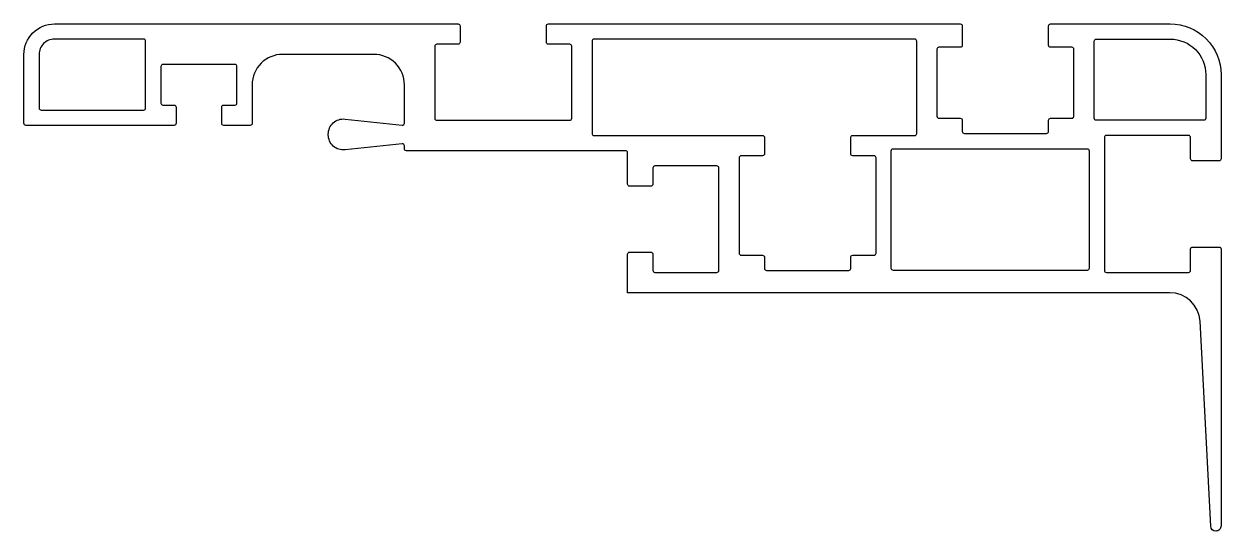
# Model space of a CAD drawing. Extents: x -182 to -64, y 204 to 254.
import ezdxf

# ---------------------------------------------------------------- set-up
doc = ezdxf.new("R2010")
doc.units = 0
doc.header["$LTSCALE"] = 15
doc.layers.get('0').update_dxf_attribs({"linetype": 'CONTINUOUS'})

msp = doc.modelspace()

# ---------------------------------------------------------------- linework, layer by layer
at = {"linetype": 'CONTINUOUS', "ltscale": 0.05}
msp.add_line((-64.46, 204.1), (-64.48, 204.1), dxfattribs=at)
for points in [[(-69.12, 227.6), (-122.56, 227.6), (-122.56, 231.4, -0.414214), (-122.36, 231.6), (-120.26, 231.6, -0.414214), (-120.06, 231.4), (-120.06, 229.8, 0.414214), (-119.86, 229.6), (-113.76, 229.6, 0.414214), (-113.56, 229.8), (-113.56, 239.9, 0.414214), (-113.76, 240.1), (-119.86, 240.1, 0.414214), (-120.06, 239.9), (-120.06, 238.3, -0.414214), (-120.26, 238.1), (-122.36, 238.1, -0.414214), (-122.56, 238.3), (-122.56, 241.4, 0.414214), (-122.76, 241.6), (-144.36, 241.6, -0.414214), (-144.56, 241.8), (-144.56, 242.08, 0.445692), (-144.78, 242.28), (-150.4, 241.68, -0.445692), (-152.06, 243.17), (-152.06, 243.23, -0.445692), (-150.4, 244.72), (-144.78, 244.12, 0.445692), (-144.56, 244.32), (-144.56, 248.1, 0.414214), (-147.56, 251.1), (-156.56, 251.1, 0.414214), (-159.56, 248.1), (-159.56, 244.3, -0.414214), (-159.76, 244.1), (-162.36, 244.1, -0.414214), (-162.56, 244.3), (-162.56, 245.9, -0.414214), (-162.36, 246.1), (-161.26, 246.1, 0.414214), (-161.06, 246.3), (-161.06, 249.9, 0.414214), (-161.26, 250.1), (-168.36, 250.1, 0.414214), (-168.56, 249.9), (-168.56, 246.3, 0.414214), (-168.36, 246.1), (-167.26, 246.1, -0.414214), (-167.06, 245.9), (-167.06, 244.3, -0.414214), (-167.26, 244.1), (-181.86, 244.1, -0.414214), (-182.06, 244.3), (-182.06, 251.1, -0.414214), (-179.06, 254.1), (-139.26, 254.1, -0.414214), (-139.06, 253.9), (-139.06, 252.3, -0.414214), (-139.26, 252.1), (-141.36, 252.1, 0.414214), (-141.56, 251.9), (-141.56, 244.8, 0.414214), (-141.36, 244.6), (-128.26, 244.6, 0.414214), (-128.06, 244.8), (-128.06, 251.9, 0.414214), (-128.26, 252.1), (-130.36, 252.1, -0.414214), (-130.56, 252.3), (-130.56, 253.9, -0.414214), (-130.36, 254.1), (-89.76, 254.1, -0.414214), (-89.56, 253.9), (-89.56, 252, -0.414214), (-89.76, 251.8), (-91.86, 251.8, 0.414214), (-92.06, 251.6), (-92.06, 245, 0.414214), (-91.86, 244.8), (-89.76, 244.8, -0.414214), (-89.56, 244.6), (-89.56, 243.5, 0.414214), (-89.36, 243.3), (-81.26, 243.3, 0.414214), (-81.06, 243.5), (-81.06, 244.6, -0.414214), (-80.86, 244.8), (-78.76, 244.8, 0.414214), (-78.56, 245), (-78.56, 251.6, 0.414214), (-78.76, 251.8), (-80.86, 251.8, -0.414214), (-81.06, 252), (-81.06, 253.9, -0.414214), (-80.86, 254.1), (-69.06, 254.1, -0.414214), (-64.06, 249.1), (-64.06, 240.8, -0.414214), (-64.26, 240.6), (-66.86, 240.6, -0.414214), (-67.06, 240.8), (-67.06, 242.9, 0.414214), (-67.26, 243.1), (-75.36, 243.1, 0.414214), (-75.56, 242.9), (-75.56, 229.8, 0.414214), (-75.36, 229.6), (-67.26, 229.6, 0.414214), (-67.06, 229.8), (-67.06, 231.9, -0.414214), (-66.86, 232.1), (-64.26, 232.1, -0.414214), (-64.06, 231.9), (-64.06, 204.6, -0.414214), (-64.56, 204.1), (-64.58, 204.1, -0.399227), (-65.08, 204.57), (-66.12, 224.78, 0.396436)], [(-180.56, 245.8, 0.414214), (-180.36, 245.6), (-170.26, 245.6, 0.414214), (-170.06, 245.8), (-170.06, 252.4, 0.414214), (-170.26, 252.6), (-179.06, 252.6, 0.414214), (-180.56, 251.1)], [(-109.06, 241.3, -0.414214), (-109.26, 241.1), (-111.36, 241.1, 0.414214), (-111.56, 240.9), (-111.56, 231.5, 0.414214), (-111.36, 231.3), (-109.26, 231.3, -0.414214), (-109.06, 231.1), (-109.06, 230, 0.414214), (-108.86, 229.8), (-100.76, 229.8, 0.414214), (-100.56, 230), (-100.56, 231.1, -0.414214), (-100.36, 231.3), (-98.26, 231.3, 0.414214), (-98.06, 231.5), (-98.06, 240.9, 0.414214), (-98.26, 241.1), (-100.36, 241.1, -0.414214), (-100.56, 241.3), (-100.56, 242.9, -0.414214), (-100.36, 243.1), (-94.26, 243.1, 0.414214), (-94.06, 243.3), (-94.06, 252.4, 0.414214), (-94.26, 252.6), (-125.86, 252.6, 0.414214), (-126.06, 252.4), (-126.06, 243.3, 0.414214), (-125.86, 243.1), (-109.26, 243.1, -0.414214), (-109.06, 242.9)], [(-69.06, 252.6, -0.414214), (-65.56, 249.1), (-65.56, 244.8, -0.414214), (-65.76, 244.6), (-76.36, 244.6, -0.414214), (-76.56, 244.8), (-76.56, 252.4, -0.414214), (-76.36, 252.6)], [(-96.36, 229.8, -0.414214), (-96.56, 230), (-96.56, 241.6, -0.414214), (-96.36, 241.8), (-77.26, 241.8, -0.414214), (-77.06, 241.6), (-77.06, 230, -0.414214), (-77.26, 229.8)]]:
    msp.add_lwpolyline(points, format="xyb", close=True, dxfattribs=at)

doc.saveas('drawing.dxf')
